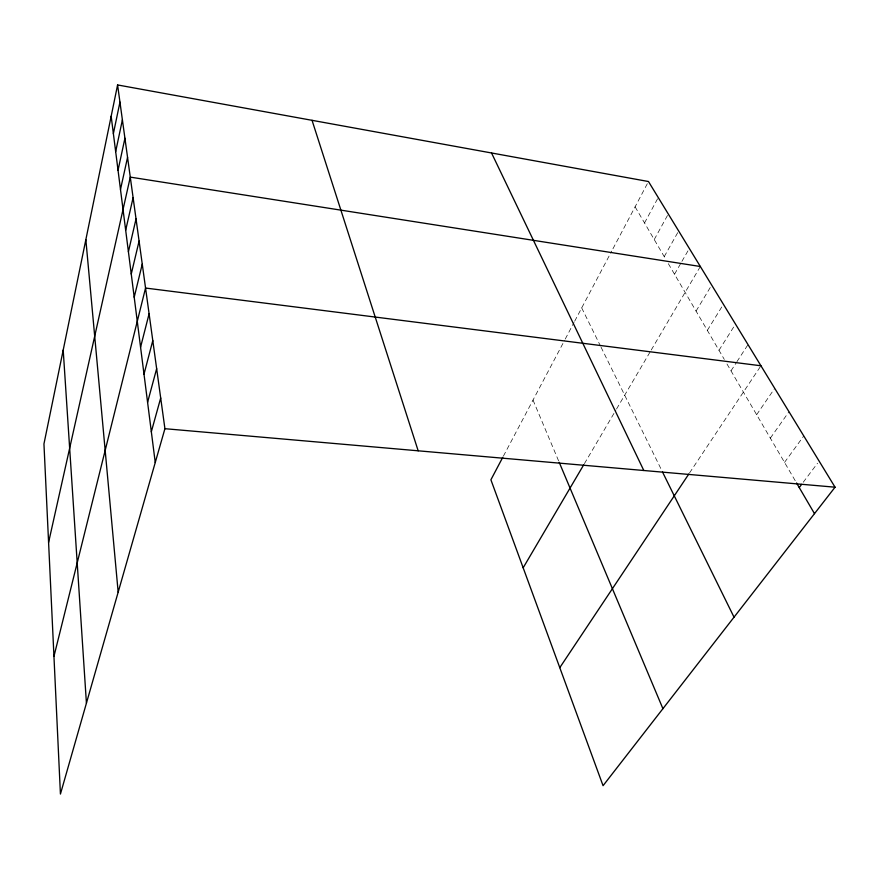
<?xml version="1.0" encoding="UTF-8"?>
<svg xmlns="http://www.w3.org/2000/svg" width="879" height="879" viewBox="0 0 879 879"><rect width="100%" height="100%" fill="white"/><g stroke="black" fill="none" stroke-linecap="round" stroke-linejoin="round"><path stroke-width="0.66" stroke-dasharray="4.39 3.3" d="M503.392 456.146L564.637 340.228M565.252 339.041L574.042 322.417M574.679 321.209L611.685 251.152M612.938 248.779L648.471 181.524M644.527 222.958L658.239 197.522M654.24 239.549L668.293 214.004M664.227 256.635L678.654 230.979M674.523 274.237L681.247 262.524M681.928 261.349L689.334 248.471M584.414 463.64L615.882 410.119M616.564 408.977L650.581 351.128M651.251 349.985L700.343 266.502M696.058 311.078L711.693 285.104M707.342 330.372L723.417 304.299M718.978 350.281L735.514 324.131M730.998 370.839L736.173 362.862M736.921 361.719L748.018 344.612M689.554 472.902L760.939 365.774M756.643 414.701L774.718 388.342M770.345 438.127L788.99 411.724M784.529 462.398L803.78 435.962M803.219 482.263L817.536 463.222M635.099 206.829L665.601 258.986M668.348 263.678L724.318 359.423M726.988 363.994L795.891 481.835M581.7 307.914L600.478 346.029M601.049 347.194L662.546 472.056M533.015 400.077L558.703 461.123"/><path stroke-width="1.32" d="M117.588 84.944L43.95 443.917L60.431 794.056L164.922 428.699L117.588 84.944L648.471 181.524L835.05 487.197L603.06 785.694L490.9 479.791L502.755 457.344M113.38 133.63L119.951 102.107M115.665 151.627L122.39 119.874M118.039 170.24L124.928 138.278M120.489 189.523L127.554 157.352M48.587 542.431L130.279 177.118L700.343 266.502M125.675 230.221L133.103 197.632M128.411 251.724L136.036 218.937M131.257 274.039L139.091 241.077M134.201 297.234L142.255 264.096M53.949 656.371L145.551 288.048L760.939 365.774M140.563 347.216L149.1 313.77M144.002 374.19L152.792 340.612M147.584 402.351L156.66 368.664M151.331 431.776L160.703 397.989M523.17 567.79L583.744 464.771M559.791 667.655L688.806 474.023M799.242 487.548L801.626 484.384M164.922 428.699L835.05 487.197M796.561 482.978L814.492 513.644M662.546 472.056L734.031 617.179M491.537 152.968L643.813 470.496M559.209 462.321L662.92 708.683M312.045 120.324L418.173 450.806M111.161 116.248L155.253 462.53M85.845 239.692L118.171 592.171M63.2 350.073L86.428 703.156"/></g></svg>
